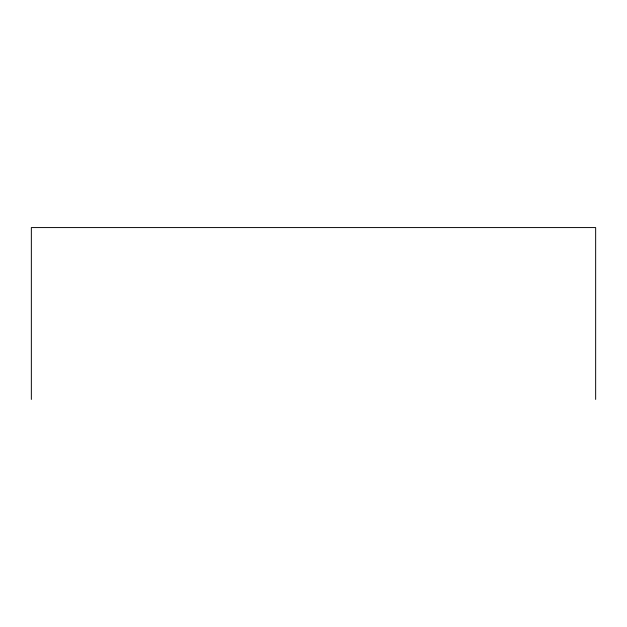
<?xml version="1.0" encoding="UTF-8"?>
<svg xmlns="http://www.w3.org/2000/svg" width="627" height="627" viewBox="0 0 627 627"><rect width="100%" height="100%" fill="white"/><g stroke="black" fill="none" stroke-linecap="round" stroke-linejoin="round"><path stroke-width="0.94" d="M595.65 399.43L595.65 227.57L31.35 227.57L31.35 399.43"/></g></svg>
